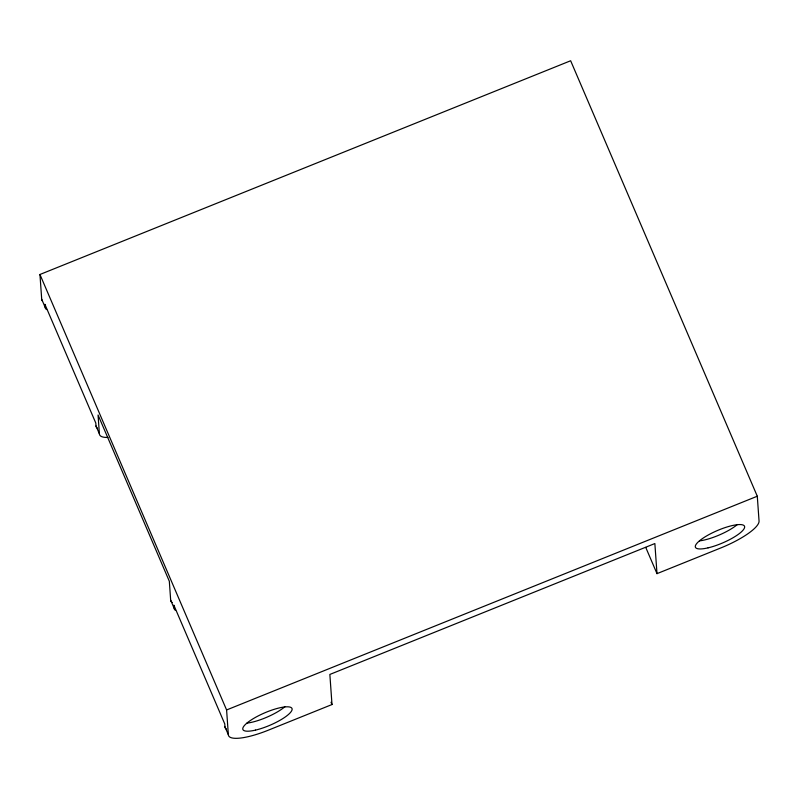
<?xml version="1.0" encoding="UTF-8"?>
<svg xmlns="http://www.w3.org/2000/svg" width="799" height="799" viewBox="0 0 799 799"><rect width="100%" height="100%" fill="white"/><g stroke="black" fill="none" stroke-linecap="round" stroke-linejoin="round"><path stroke-width="1.2" d="M46.642 309.553A42.287 10.657 -23.2 0 1 45.104 307.186L41.708 299.275L39.95 274.486L570.646 60.754L757.292 496.229L759.05 521.018A42.287 10.657 -23.2 0 1 720.768 547.964L656.998 573.642L645.752 547.415M656.998 573.642L654.86 543.55L329.857 674.446L331.994 704.538L268.234 730.216A42.287 10.657 -23.2 0 1 228.354 734.75L226.596 709.961L757.292 496.229M331.016 702.251L331.994 704.538M39.95 274.486L226.596 709.961M45.104 307.186L44.894 304.289L95.8 423.051L96.01 425.957L99.396 433.877A42.287 10.657 -23.2 0 0 107.955 437.443M99.396 433.877L98.057 414.991L169.328 581.263L170.666 600.149L174.052 608.059A42.287 10.657 -23.2 0 0 175.59 610.426M174.052 608.059L173.852 605.163L224.759 723.924L224.958 726.83L228.354 734.75M42.447 300.983A42.287 10.657 -23.2 0 1 41.708 299.275M737.377 524.504A26.707 6.732 -23.2 0 1 699.475 540.873M97.548 428.324A42.287 10.657 -23.2 0 1 96.01 425.957M172.204 602.506A42.287 10.657 -23.2 0 1 170.666 600.149M226.497 729.197A42.287 10.657 -23.2 0 1 224.958 726.83M284.853 706.755A26.707 6.732 -23.2 0 1 246.941 723.125M708.064 547.854A26.707 6.732 -23.2 0 0 744.648 526.811A26.707 6.732 -23.2 0 0 707.195 535.59A26.707 6.732 -23.2 0 0 708.064 547.854M255.53 730.106A26.707 6.732 -23.2 0 0 292.124 709.063A26.707 6.732 -23.2 0 0 254.661 717.842A26.707 6.732 -23.2 0 0 255.53 730.106"/></g></svg>
